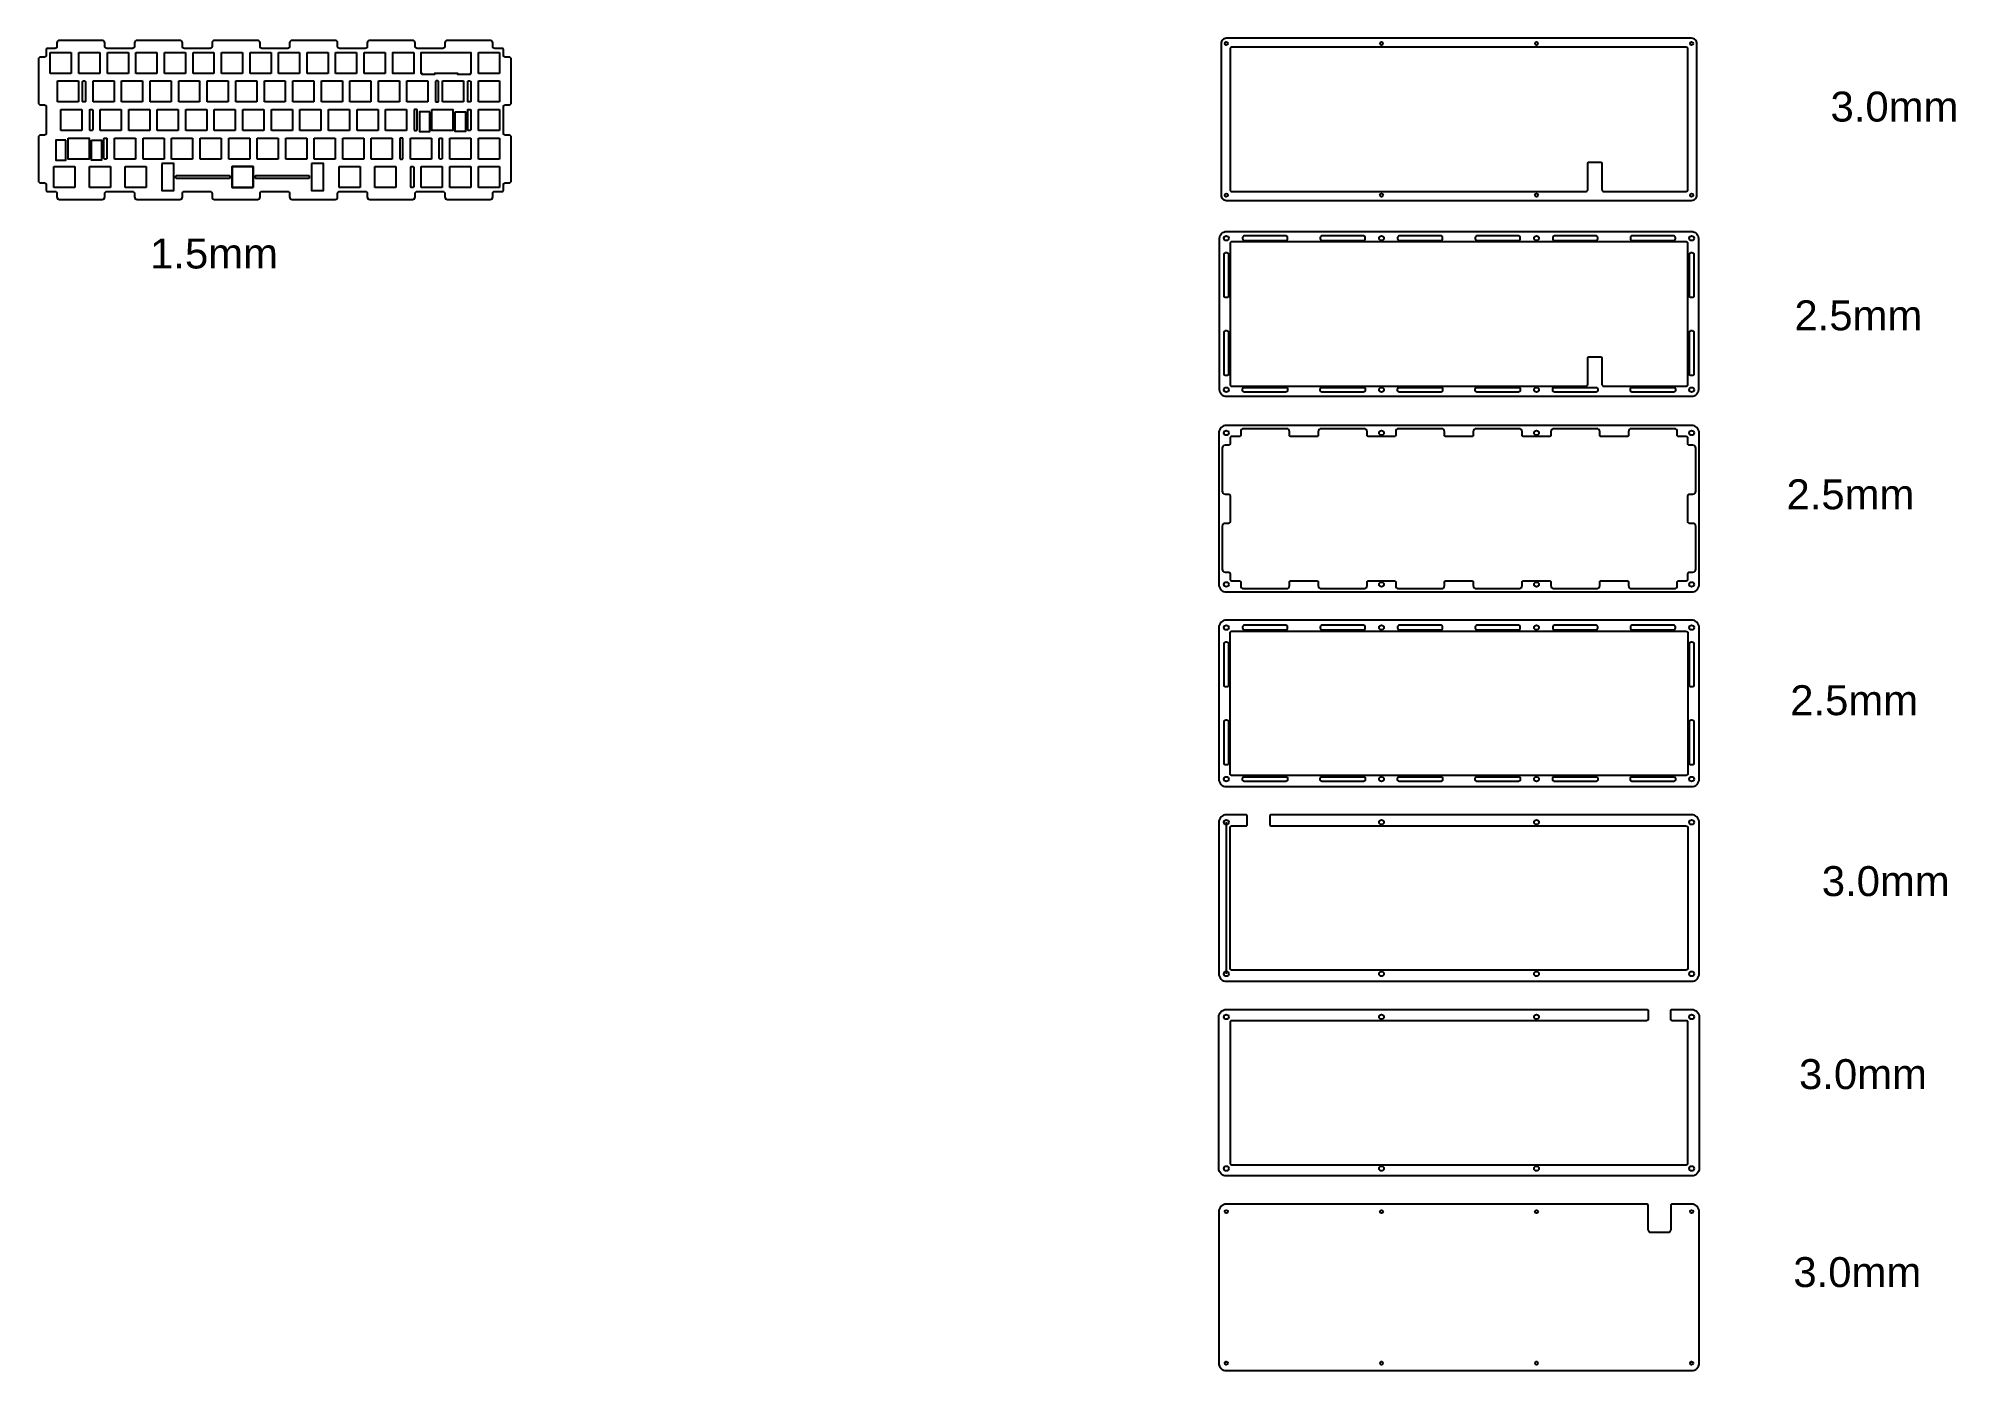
# Model space of a CAD drawing. Header units: inches. Extents: x -409 to 871, y 11 to 901.
import ezdxf

# ---------------------------------------------------------------- set-up
doc = ezdxf.new("R2010")
doc.units = ezdxf.units.IN
doc.header["$MEASUREMENT"] = 0
doc.styles.get("Standard").update_dxf_attribs({"font": 'arial.ttf', "bigfont": 'hztxt.shx'})

msp = doc.modelspace()

# ---------------------------------------------------------------- linework, layer by layer
at = {"color": 0}
for p, q in [((-401, 891.5), (-387, 891.5)), ((-401, 877.5), (-401, 891.5)), ((-387, 891.5), (-387, 877.5)), ((-381.9, 891.5), (-367.9, 891.5)), ((-381.9, 877.5), (-381.9, 891.5)), ((-367.9, 891.5), (-367.9, 877.5)), ((-362.9, 891.5), (-348.9, 891.5)), ((-362.9, 877.5), (-362.9, 891.5)), ((-348.9, 891.5), (-348.9, 877.5)), ((-343.8, 891.5), (-329.8, 891.5)), ((-343.8, 877.5), (-343.8, 891.5)), ((-329.8, 891.5), (-329.8, 877.5)), ((-324.8, 891.5), (-310.8, 891.5)), ((-324.8, 877.5), (-324.8, 891.5)), ((-310.8, 891.5), (-310.8, 877.5)), ((-305.7, 891.5), (-291.8, 891.5)), ((-305.7, 877.5), (-305.7, 891.5)), ((-291.8, 891.5), (-291.8, 877.5)), ((-286.7, 891.5), (-272.7, 891.5)), ((-286.7, 877.5), (-286.7, 891.5)), ((-272.7, 891.5), (-272.7, 877.5)), ((-267.6, 891.5), (-253.6, 891.5)), ((-267.6, 877.5), (-267.6, 891.5)), ((-253.6, 891.5), (-253.6, 877.5)), ((-248.6, 891.5), (-234.6, 891.5)), ((-248.6, 877.5), (-248.6, 891.5)), ((-234.6, 891.5), (-234.6, 877.5)), ((-229.5, 891.5), (-215.5, 891.5)), ((-229.5, 877.5), (-229.5, 891.5)), ((-215.5, 891.5), (-215.5, 877.5)), ((-210.5, 891.5), (-196.5, 891.5)), ((-210.5, 877.5), (-210.5, 891.5)), ((-196.5, 891.5), (-196.5, 877.5)), ((-191.4, 891.5), (-177.4, 891.5)), ((-191.4, 877.5), (-191.4, 891.5)), ((-177.4, 891.5), (-177.4, 877.5)), ((-115.2, 891.5), (-101.2, 891.5)), ((-115.2, 877.5), (-115.2, 891.5)), ((-101.2, 891.5), (-101.2, 877.5)), ((-387, 877.5), (-401, 877.5)), ((-396.2, 872.4), (-382.2, 872.4)), ((-396.2, 858.4), (-396.2, 872.4)), ((-382.2, 872.4), (-382.2, 858.4)), ((-367.9, 877.5), (-381.9, 877.5)), ((-372.4, 872.4), (-358.4, 872.4)), ((-372.4, 858.4), (-372.4, 872.4)), ((-348.9, 877.5), (-362.9, 877.5)), ((-358.4, 872.4), (-358.4, 858.4)), ((-353.4, 872.4), (-339.4, 872.4)), ((-353.4, 858.4), (-353.4, 872.4)), ((-329.8, 877.5), (-343.8, 877.5)), ((-339.4, 872.4), (-339.4, 858.4)), ((-334.3, 872.4), (-320.3, 872.4)), ((-334.3, 858.4), (-334.3, 872.4)), ((-310.8, 877.5), (-324.8, 877.5)), ((-320.3, 872.4), (-320.3, 858.4)), ((-315.3, 872.4), (-301.3, 872.4)), ((-315.3, 858.4), (-315.3, 872.4)), ((-291.8, 877.5), (-305.7, 877.5)), ((-301.3, 872.4), (-301.3, 858.4)), ((-296.2, 872.4), (-282.2, 872.4)), ((-296.2, 858.4), (-296.2, 872.4)), ((-272.7, 877.5), (-286.7, 877.5)), ((-282.2, 872.4), (-282.2, 858.4)), ((-277.2, 872.4), (-263.2, 872.4)), ((-277.2, 858.4), (-277.2, 872.4)), ((-253.6, 877.5), (-267.6, 877.5)), ((-263.2, 872.4), (-263.2, 858.4)), ((-258.1, 872.4), (-244.1, 872.4)), ((-258.1, 858.4), (-258.1, 872.4)), ((-234.6, 877.5), (-248.6, 877.5)), ((-244.1, 872.4), (-244.1, 858.4)), ((-239.1, 872.4), (-225.1, 872.4)), ((-239.1, 858.4), (-239.1, 872.4)), ((-215.5, 877.5), (-229.5, 877.5)), ((-225.1, 872.4), (-225.1, 858.4)), ((-220, 872.4), (-206, 872.4)), ((-220, 858.4), (-220, 872.4)), ((-196.5, 877.5), (-210.5, 877.5)), ((-206, 872.4), (-206, 858.4)), ((-201, 872.4), (-187, 872.4)), ((-201, 858.4), (-201, 872.4)), ((-177.4, 877.5), (-191.4, 877.5)), ((-187, 872.4), (-187, 858.4)), ((-181.9, 872.4), (-167.9, 872.4)), ((-181.9, 858.4), (-181.9, 872.4)), ((-167.9, 872.4), (-167.9, 858.4)), ((-162.9, 872.4), (-148.9, 872.4)), ((-162.9, 858.4), (-162.9, 872.4)), ((-148.9, 872.4), (-148.9, 858.4)), ((-139.1, 872.4), (-125.1, 872.4)), ((-139.1, 858.4), (-139.1, 872.4)), ((-125.1, 872.4), (-125.1, 858.4)), ((-101.2, 877.5), (-115.2, 877.5)), ((-115.2, 872.4), (-101.2, 872.4)), ((-115.2, 858.4), (-115.2, 872.4)), ((-101.2, 872.4), (-101.2, 858.4)), ((-382.2, 858.4), (-396.2, 858.4)), ((-358.4, 858.4), (-372.4, 858.4)), ((-339.4, 858.4), (-353.4, 858.4)), ((-320.3, 858.4), (-334.3, 858.4)), ((-301.3, 858.4), (-315.3, 858.4)), ((-282.2, 858.4), (-296.2, 858.4)), ((-263.2, 858.4), (-277.2, 858.4)), ((-244.1, 858.4), (-258.1, 858.4)), ((-225.1, 858.4), (-239.1, 858.4)), ((-206, 858.4), (-220, 858.4)), ((-187, 858.4), (-201, 858.4)), ((-167.9, 858.4), (-181.9, 858.4)), ((-148.9, 858.4), (-162.9, 858.4)), ((-125.1, 858.4), (-139.1, 858.4)), ((-101.2, 858.4), (-115.2, 858.4)), ((-393.9, 853.4), (-379.9, 853.4)), ((-393.9, 839.4), (-393.9, 853.4)), ((-379.9, 853.4), (-379.9, 839.4)), ((-367.7, 853.4), (-353.7, 853.4)), ((-367.7, 839.4), (-367.7, 853.4)), ((-353.7, 853.4), (-353.7, 839.4)), ((-348.6, 853.4), (-334.6, 853.4)), ((-348.6, 839.4), (-348.6, 853.4)), ((-334.6, 853.4), (-334.6, 839.4)), ((-329.6, 853.4), (-315.6, 853.4)), ((-329.6, 839.4), (-329.6, 853.4)), ((-315.6, 853.4), (-315.6, 839.4)), ((-310.5, 853.4), (-296.5, 853.4)), ((-310.5, 839.4), (-310.5, 853.4)), ((-296.5, 853.4), (-296.5, 839.4)), ((-291.5, 853.4), (-277.5, 853.4)), ((-291.5, 839.4), (-291.5, 853.4)), ((-277.5, 853.4), (-277.5, 839.4)), ((-272.4, 853.4), (-258.4, 853.4)), ((-272.4, 839.4), (-272.4, 853.4)), ((-258.4, 853.4), (-258.4, 839.4)), ((-253.4, 853.4), (-239.4, 853.4)), ((-253.4, 839.4), (-253.4, 853.4)), ((-239.4, 853.4), (-239.4, 839.4)), ((-234.3, 853.4), (-220.3, 853.4)), ((-234.3, 839.4), (-234.3, 853.4)), ((-220.3, 853.4), (-220.3, 839.4)), ((-215.3, 853.4), (-201.3, 853.4)), ((-215.3, 839.4), (-215.3, 853.4)), ((-201.3, 853.4), (-201.3, 839.4)), ((-196.2, 853.4), (-182.2, 853.4)), ((-196.2, 839.4), (-196.2, 853.4)), ((-182.2, 853.4), (-182.2, 839.4)), ((-177.2, 853.4), (-163.2, 853.4)), ((-177.2, 839.4), (-177.2, 853.4)), ((-163.2, 853.4), (-163.2, 839.4)), ((-115.2, 853.4), (-101.2, 853.4)), ((-115.2, 839.4), (-115.2, 853.4)), ((-101.2, 853.4), (-101.2, 839.4)), ((-379.9, 839.4), (-393.9, 839.4)), ((-353.7, 839.4), (-367.7, 839.4)), ((-358.1, 834.3), (-344.1, 834.3)), ((-358.1, 820.3), (-358.1, 834.3)), ((-334.6, 839.4), (-348.6, 839.4)), ((-344.1, 834.3), (-344.1, 820.3)), ((-339.1, 834.3), (-325.1, 834.3)), ((-339.1, 820.3), (-339.1, 834.3)), ((-315.6, 839.4), (-329.6, 839.4)), ((-325.1, 834.3), (-325.1, 820.3)), ((-320, 834.3), (-306, 834.3)), ((-320, 820.3), (-320, 834.3)), ((-296.5, 839.4), (-310.5, 839.4)), ((-306, 834.3), (-306, 820.3)), ((-301, 834.3), (-287, 834.3)), ((-301, 820.3), (-301, 834.3)), ((-277.5, 839.4), (-291.5, 839.4)), ((-287, 834.3), (-287, 820.3)), ((-281.9, 834.3), (-267.9, 834.3)), ((-281.9, 820.3), (-281.9, 834.3)), ((-258.4, 839.4), (-272.4, 839.4)), ((-267.9, 834.3), (-267.9, 820.3)), ((-262.9, 834.3), (-248.9, 834.3)), ((-262.9, 820.3), (-262.9, 834.3)), ((-239.4, 839.4), (-253.4, 839.4)), ((-248.9, 834.3), (-248.9, 820.3)), ((-243.8, 834.3), (-229.8, 834.3)), ((-243.8, 820.3), (-243.8, 834.3)), ((-220.3, 839.4), (-234.3, 839.4)), ((-229.8, 834.3), (-229.8, 820.3)), ((-224.8, 834.3), (-210.8, 834.3)), ((-224.8, 820.3), (-224.8, 834.3)), ((-201.3, 839.4), (-215.3, 839.4)), ((-210.8, 834.3), (-210.8, 820.3)), ((-205.7, 834.3), (-191.7, 834.3)), ((-205.7, 820.3), (-205.7, 834.3)), ((-182.2, 839.4), (-196.2, 839.4)), ((-191.7, 834.3), (-191.7, 820.3)), ((-186.7, 834.3), (-172.7, 834.3)), ((-186.7, 820.3), (-186.7, 834.3)), ((-163.2, 839.4), (-177.2, 839.4)), ((-172.7, 834.3), (-172.7, 820.3)), ((-160.5, 834.3), (-146.5, 834.3)), ((-160.5, 820.3), (-160.5, 834.3)), ((-146.5, 834.3), (-146.5, 820.3)), ((-134.3, 834.3), (-120.3, 834.3)), ((-134.3, 820.3), (-134.3, 834.3)), ((-120.3, 834.3), (-120.3, 820.3)), ((-101.2, 839.4), (-115.2, 839.4)), ((-115.2, 834.3), (-101.2, 834.3)), ((-115.2, 820.3), (-115.2, 834.3)), ((-101.2, 834.3), (-101.2, 820.3)), ((-344.1, 820.3), (-358.1, 820.3)), ((-325.1, 820.3), (-339.1, 820.3)), ((-306, 820.3), (-320, 820.3)), ((-287, 820.3), (-301, 820.3)), ((-267.9, 820.3), (-281.9, 820.3)), ((-248.9, 820.3), (-262.9, 820.3)), ((-229.8, 820.3), (-243.8, 820.3)), ((-210.8, 820.3), (-224.8, 820.3)), ((-191.7, 820.3), (-205.7, 820.3)), ((-172.7, 820.3), (-186.7, 820.3)), ((-146.5, 820.3), (-160.5, 820.3)), ((-120.3, 820.3), (-134.3, 820.3)), ((-101.2, 820.3), (-115.2, 820.3)), ((-398.6, 815.3), (-384.6, 815.3)), ((-398.6, 801.3), (-398.6, 815.3)), ((-384.6, 815.3), (-384.6, 801.3)), ((-374.8, 801.3), (-374.8, 815.3)), ((-374.8, 815.3), (-360.8, 815.3)), ((-360.8, 815.3), (-360.8, 801.3)), ((-351, 815.3), (-337, 815.3)), ((-351, 801.3), (-351, 815.3)), ((-337, 815.3), (-337, 801.3)), ((-279.6, 815.3), (-265.6, 815.3)), ((-279.6, 801.3), (-279.6, 815.3)), ((-265.6, 815.3), (-265.6, 801.3)), ((-208.1, 815.3), (-194.1, 815.3)), ((-208.1, 801.3), (-208.1, 815.3)), ((-194.1, 815.3), (-194.1, 801.3)), ((-184.3, 815.3), (-170.3, 815.3)), ((-184.3, 801.3), (-184.3, 815.3)), ((-170.3, 815.3), (-170.3, 801.3)), ((-153.3, 815.3), (-139.3, 815.3)), ((-153.3, 801.3), (-153.3, 815.3)), ((-139.3, 815.3), (-139.3, 801.3)), ((-134.3, 815.3), (-120.3, 815.3)), ((-134.3, 801.3), (-134.3, 815.3)), ((-120.3, 815.3), (-120.3, 801.3)), ((-115.2, 801.3), (-115.2, 815.3)), ((-115.2, 815.3), (-101.2, 815.3)), ((-101.2, 815.3), (-101.2, 801.3)), ((-384.6, 801.3), (-398.6, 801.3)), ((-360.8, 801.3), (-374.8, 801.3)), ((-337, 801.3), (-351, 801.3)), ((-265.6, 801.3), (-279.6, 801.3)), ((-194.1, 801.3), (-208.1, 801.3)), ((-170.3, 801.3), (-184.3, 801.3)), ((-139.3, 801.3), (-153.3, 801.3)), ((-120.3, 801.3), (-134.3, 801.3)), ((-101.2, 801.3), (-115.2, 801.3))]:
    msp.add_line(p, q, dxfattribs=at)
msp.add_line((384.2, 377.4), (384.2, 276.2))
for points in [[(-239.5, 899.5, 0.414214), (-241.2, 897.8), (-241.2, 895.5, -0.414214), (-242.5, 894.2), (-259.7, 894.2, -0.414214), (-261, 895.5), (-261, 897.8, 0.414214), (-262.7, 899.5), (-291.3, 899.5, 0.414214), (-293, 897.8), (-293, 895.5, -0.414214), (-294.3, 894.2), (-311.5, 894.2, -0.414214), (-312.8, 895.5), (-312.8, 897.8, 0.414214), (-314.5, 899.5), (-343.1, 899.5, 0.414214), (-344.8, 897.8), (-344.8, 895.5, -0.414214), (-346.1, 894.2), (-363.3, 894.2, -0.414214), (-364.6, 895.5), (-364.6, 897.8, 0.414214), (-366.3, 899.5), (-394.9, 899.5, 0.414214), (-396.6, 897.8), (-396.6, 895.5, -0.414214), (-397.9, 894.2), (-403, 894.2, 0.414214), (-403.7, 893.5), (-403.7, 889.7, -0.414214), (-405, 888.4), (-407.3, 888.4, 0.414214), (-409, 886.7), (-409, 858.1, 0.414214), (-407.3, 856.4), (-405, 856.4, -0.414214), (-403.7, 855.1), (-403.7, 837.6, -0.414214), (-405, 836.3), (-407.3, 836.3, 0.414214), (-409, 834.6), (-409, 806, 0.414214), (-407.3, 804.3), (-405, 804.3, -0.414214), (-403.7, 803), (-403.7, 799.3, 0.414214), (-403, 798.6), (-397.9, 798.6, -0.414214), (-396.6, 797.3), (-396.6, 795, 0.414214), (-394.9, 793.3), (-366.3, 793.3, 0.414214), (-364.6, 795), (-364.6, 797.3, -0.414214), (-363.3, 798.6), (-346.1, 798.6, -0.414214), (-344.8, 797.3), (-344.8, 795, 0.414214), (-343.1, 793.3), (-314.5, 793.3, 0.414214), (-312.8, 795), (-312.8, 797.3, -0.414214), (-311.5, 798.6), (-294.3, 798.6, -0.414214), (-293, 797.3), (-293, 795, 0.414214), (-291.3, 793.3), (-262.7, 793.3, 0.414214), (-261, 795), (-261, 797.3, -0.414214), (-259.7, 798.6), (-242.5, 798.6, -0.414214), (-241.2, 797.3), (-241.2, 795, 0.414214), (-239.5, 793.3), (-210.9, 793.3, 0.414214), (-209.2, 795), (-209.2, 797.3, -0.414214), (-207.9, 798.6), (-190.7, 798.6, -0.414214), (-189.4, 797.3), (-189.4, 795, 0.414214), (-187.7, 793.3), (-159.1, 793.3, 0.414214), (-157.4, 795), (-157.4, 797.3, -0.414214), (-156.1, 798.6), (-138.9, 798.6, -0.414214), (-137.6, 797.3), (-137.6, 795, 0.414214), (-135.9, 793.3), (-107.3, 793.3, 0.414214), (-105.6, 795), (-105.6, 797.3, -0.414214), (-104.3, 798.6), (-99.2, 798.6, 0.414214), (-98.5, 799.3), (-98.5, 803, -0.414214), (-97.2, 804.3), (-94.9, 804.3, 0.414214), (-93.2, 806), (-93.2, 834.6, 0.414214), (-94.9, 836.3), (-97.2, 836.3, -0.414214), (-98.5, 837.6), (-98.5, 855.1, -0.414214), (-97.2, 856.4), (-94.9, 856.4, 0.414214), (-93.2, 858.1), (-93.2, 886.7, 0.414214), (-94.9, 888.4), (-97.2, 888.4, -0.414214), (-98.5, 889.7), (-98.5, 893.5, 0.414214), (-99.2, 894.2), (-104.3, 894.2, -0.414214), (-105.6, 895.5), (-105.6, 897.8, 0.414214), (-107.3, 899.5), (-135.9, 899.5, 0.414214), (-137.6, 897.8), (-137.6, 895.5, -0.414214), (-138.9, 894.2), (-156.1, 894.2, -0.414214), (-157.4, 895.5), (-157.4, 897.8, 0.414214), (-159.1, 899.5), (-187.7, 899.5, 0.414214), (-189.4, 897.8), (-189.4, 895.5, -0.414214), (-190.7, 894.2), (-207.9, 894.2, -0.414214), (-209.2, 895.5), (-209.2, 897.8, 0.414214), (-210.9, 899.5)], [(380.7, 897.4), (380.7, 796.2, 0.414214), (384.2, 792.7), (694.9, 792.7, 0.414214), (698.4, 796.2), (698.4, 897.4, 0.414214), (694.9, 900.9), (384.2, 900.9, 0.414214)], [(-378, 872.4, -0.414214), (-377.5, 871.9), (-377.5, 858.9, -0.414214), (-378, 858.4), (-379, 858.4, -0.414214), (-379.5, 858.9), (-379.5, 871.9, -0.414214), (-379, 872.4)], [(-143.3, 872.4, 0.414214), (-143.8, 871.9), (-143.8, 858.9, 0.414214), (-143.3, 858.4), (-142.3, 858.4, 0.414214), (-141.8, 858.9), (-141.8, 871.9, 0.414214), (-142.3, 872.4)], [(-120.8, 872.4, -0.414214), (-120.3, 871.9), (-120.3, 858.9, -0.414214), (-120.8, 858.4), (-121.8, 858.4, -0.414214), (-122.3, 858.9), (-122.3, 871.9, -0.414214), (-121.8, 872.4)], [(-373.2, 853.4, -0.414214), (-372.7, 852.9), (-372.7, 839.9, -0.414214), (-373.2, 839.4), (-374.2, 839.4, -0.414214), (-374.7, 839.9), (-374.7, 852.9, -0.414214), (-374.2, 853.4)], [(-157.6, 853.4, 0.414214), (-158.1, 852.9), (-158.1, 839.9, 0.414214), (-157.6, 839.4), (-156.6, 839.4, 0.414214), (-156.1, 839.9), (-156.1, 852.9, 0.414214), (-156.6, 853.4)], [(-120.8, 853.4, -0.414214), (-120.3, 852.9), (-120.3, 839.9, -0.414214), (-120.8, 839.4), (-121.8, 839.4, -0.414214), (-122.3, 839.9), (-122.3, 852.9, -0.414214), (-121.8, 853.4)], [(-363.7, 834.3, -0.414214), (-363.2, 833.8), (-363.2, 820.8, -0.414214), (-363.7, 820.3), (-364.7, 820.3, -0.414214), (-365.2, 820.8), (-365.2, 833.8, -0.414214), (-364.7, 834.3)], [(-167.1, 834.3, 0.414214), (-167.6, 833.8), (-167.6, 820.8, 0.414214), (-167.1, 820.3), (-166.1, 820.3, 0.414214), (-165.6, 820.8), (-165.6, 833.8, 0.414214), (-166.1, 834.3)], [(-139.8, 834.3, -0.414214), (-139.3, 833.8), (-139.3, 820.8, -0.414214), (-139.8, 820.3), (-140.8, 820.3, -0.414214), (-141.3, 820.8), (-141.3, 833.8, -0.414214), (-140.8, 834.3)], [(-281.1, 807.8, -0.414214), (-281.6, 807.3), (-316.6, 807.3, -0.414214), (-317.1, 807.8), (-317.1, 808.8, -0.414214), (-316.6, 809.3), (-281.6, 809.3, -0.414214), (-281.1, 808.8)], [(-228.1, 807.8, -0.414214), (-228.6, 807.3), (-263.6, 807.3, -0.414214), (-264.1, 807.8), (-264.1, 808.8, -0.414214), (-263.6, 809.3), (-228.6, 809.3, -0.414214), (-228.1, 808.8)], [(-158.9, 815.3, -0.414214), (-158.4, 814.8), (-158.4, 801.8, -0.414214), (-158.9, 801.3), (-159.9, 801.3, -0.414214), (-160.4, 801.8), (-160.4, 814.8, -0.414214), (-159.9, 815.3)], [(384.2, 771.9), (694.9, 771.9, -0.414214), (699.4, 767.4), (699.4, 666.2, -0.414214), (694.9, 661.7), (384.2, 661.7, -0.414214), (379.7, 666.2), (379.7, 767.4, -0.414214)], [(379.2, 637.4), (379.2, 536.2, 0.414214), (384.2, 531.2), (694.9, 531.2, 0.414214), (699.9, 536.2), (699.9, 637.4, 0.414214), (694.9, 642.4), (384.2, 642.4, 0.414214)], [(379.2, 507.4), (379.2, 406.2, 0.414214), (384.2, 401.2), (694.9, 401.2, 0.414214), (699.9, 406.2), (699.9, 507.4, 0.414214), (694.9, 512.4), (384.2, 512.4, 0.414214)], [(691.4, 374.9, -0.414214), (692.4, 373.9), (692.4, 279.7, -0.414214), (691.4, 278.7), (387.7, 278.7, -0.414214), (386.7, 279.7), (386.7, 373.9, -0.414214), (387.7, 374.9), (397.2, 374.9, 0.414214), (398.2, 375.9), (398.2, 381.4, 0.414214), (397.2, 382.4), (384.2, 382.4, 0.414214), (379.2, 377.4), (379.2, 276.2, 0.414214), (384.2, 271.2), (694.9, 271.2, 0.414214), (699.9, 276.2), (699.9, 377.4, 0.414214), (694.9, 382.4), (414.2, 382.4, 0.414214), (413.2, 381.4), (413.2, 375.9, 0.414214), (414.2, 374.9)], [(387.7, 244.9, 0.414214), (386.7, 243.9), (386.7, 149.7, 0.414214), (387.7, 148.7), (691.4, 148.7, 0.414214), (692.4, 149.7), (692.4, 243.9, 0.414214), (691.4, 244.9), (681.9, 244.9, -0.414214), (680.9, 245.9), (680.9, 251.4, -0.414214), (681.9, 252.4), (694.9, 252.4, -0.414214), (699.9, 247.4), (699.9, 146.2, -0.414214), (694.9, 141.2), (384.2, 141.2, -0.414214), (379.2, 146.2), (379.2, 247.4, -0.414214), (384.2, 252.4), (664.9, 252.4, -0.414214), (665.9, 251.4), (665.9, 245.9, -0.414214), (664.9, 244.9)], [(667.9, 103.4, -0.414214), (665.9, 105.4), (665.9, 121.4, 0.414214), (664.9, 122.4), (384.2, 122.4, 0.414214), (379.2, 117.4), (379.2, 16.2, 0.414214), (384.2, 11.2), (694.9, 11.2, 0.414214), (699.9, 16.2), (699.9, 117.4, 0.414214), (694.9, 122.4), (681.9, 122.4, 0.414214), (680.9, 121.4), (680.9, 105.4, -0.414214), (678.9, 103.4)]]:
    msp.add_lwpolyline(points, format="xyb", close=True)
msp.add_lwpolyline([(-158.4, 891.5), (-158.4, 877.5), (-172.4, 877.5), (-172.4, 891.5)], close=True, dxfattribs=at)
for points in [[(-120.3, 877.5), (-120.7, 877.5), (-120.7, 876.7), (-129, 876.7), (-129, 877.5), (-144.6, 877.5), (-144.6, 876.7), (-152.8, 876.7), (-152.8, 877.5), (-153.3, 877.5), (-153.3, 891.5), (-120.3, 891.5), (-120.3, 877.5), (-120.5, 877.5)], [(-147.7, 851.9), (-154.5, 851.9), (-154.5, 838.6), (-147.7, 838.6), (-147.7, 851.9)], [(-146.2, 853.4), (-132.2, 853.4), (-132.2, 839.4), (-146.2, 839.4), (-146.2, 853.4)], [(-130.7, 851.9), (-123.9, 851.9), (-123.9, 838.6), (-130.7, 838.6), (-130.7, 851.9)], [(-390.6, 832.9), (-397.4, 832.9), (-397.4, 819.6), (-390.6, 819.6), (-390.6, 832.9)], [(-389.1, 834.3), (-375.1, 834.3), (-375.1, 820.3), (-389.1, 820.3), (-389.1, 834.3)], [(-373.6, 832.9), (-366.8, 832.9), (-366.8, 819.6), (-373.6, 819.6), (-373.6, 832.9)]]:
    msp.add_lwpolyline(points)
at = {"linetype": 'Continuous'}
for points in [[(624.5, 798.7, 0.414214), (625.5, 799.7), (625.5, 817.2, -0.414214), (626.5, 818.2), (634, 818.2, -0.414214), (635, 817.2), (635, 799.7, 0.414214), (636, 798.7), (691.4, 798.7, 0.414214), (692.4, 799.7), (692.4, 893.9, 0.414214), (691.4, 894.9), (387.7, 894.9, 0.414214), (386.7, 893.9), (386.7, 799.7, 0.414214), (387.7, 798.7)], [(424.1, 765.9, 0.414214), (425.1, 766.9), (425.1, 767.9, 0.414214), (424.1, 768.9), (396.1, 768.9, 0.414214), (395.1, 767.9), (395.1, 766.9, 0.414214), (396.1, 765.9)], [(475.9, 765.9, 0.414214), (476.9, 766.9), (476.9, 767.9, 0.414214), (475.9, 768.9), (447.9, 768.9, 0.414214), (446.9, 767.9), (446.9, 766.9, 0.414214), (447.9, 765.9)], [(527.6, 765.9, 0.414214), (528.6, 766.9), (528.6, 767.9, 0.414214), (527.6, 768.9), (499.6, 768.9, 0.414214), (498.6, 767.9), (498.6, 766.9, 0.414214), (499.6, 765.9)], [(579.4, 765.9, 0.414214), (580.4, 766.9), (580.4, 767.9, 0.414214), (579.4, 768.9), (551.4, 768.9, 0.414214), (550.4, 767.9), (550.4, 766.9, 0.414214), (551.4, 765.9)], [(631.2, 765.9, 0.414214), (632.2, 766.9), (632.2, 767.9, 0.414214), (631.2, 768.9), (603.2, 768.9, 0.414214), (602.2, 767.9), (602.2, 766.9, 0.414214), (603.2, 765.9)], [(683, 765.9, 0.414214), (684, 766.9), (684, 767.9, 0.414214), (683, 768.9), (655, 768.9, 0.414214), (654, 767.9), (654, 766.9, 0.414214), (655, 765.9)], [(382.7, 728.8), (382.7, 756.8, -0.414214), (383.7, 757.8), (384.7, 757.8, -0.414214), (385.7, 756.8), (385.7, 728.8, -0.414214), (384.7, 727.8), (383.7, 727.8, -0.414214)], [(624.5, 668.7, 0.414214), (625.5, 669.7), (625.5, 687.2, -0.414214), (626.5, 688.2), (634, 688.2, -0.414214), (635, 687.2), (635, 669.7, 0.414214), (636, 668.7), (691.4, 668.7, 0.414214), (692.4, 669.7), (692.4, 763.9, 0.414214), (691.4, 764.9), (387.7, 764.9, 0.414214), (386.7, 763.9), (386.7, 669.7, 0.414214), (387.7, 668.7)], [(693.4, 728.8), (693.4, 756.8, -0.414214), (694.4, 757.8), (695.4, 757.8, -0.414214), (696.4, 756.8), (696.4, 728.8, -0.414214), (695.4, 727.8), (694.4, 727.8, -0.414214)], [(382.7, 676.7), (382.7, 704.7, -0.414214), (383.7, 705.7), (384.7, 705.7, -0.414214), (385.7, 704.7), (385.7, 676.7, -0.414214), (384.7, 675.7), (383.7, 675.7, -0.414214)], [(693.4, 676.7), (693.4, 704.7, -0.414214), (694.4, 705.7), (695.4, 705.7, -0.414214), (696.4, 704.7), (696.4, 676.7, -0.414214), (695.4, 675.7), (694.4, 675.7, -0.414214)], [(424.1, 667.7, -0.414214), (425.1, 666.7), (425.1, 665.7, -0.414214), (424.1, 664.7), (396.1, 664.7, -0.414214), (395.1, 665.7), (395.1, 666.7, -0.414214), (396.1, 667.7)], [(475.9, 667.7, -0.414214), (476.9, 666.7), (476.9, 665.7, -0.414214), (475.9, 664.7), (447.9, 664.7, -0.414214), (446.9, 665.7), (446.9, 666.7, -0.414214), (447.9, 667.7)], [(527.6, 667.7, -0.414214), (528.6, 666.7), (528.6, 665.7, -0.414214), (527.6, 664.7), (499.6, 664.7, -0.414214), (498.6, 665.7), (498.6, 666.7, -0.414214), (499.6, 667.7)], [(579.4, 667.7, -0.414214), (580.4, 666.7), (580.4, 665.7, -0.414214), (579.4, 664.7), (551.4, 664.7, -0.414214), (550.4, 665.7), (550.4, 666.7, -0.414214), (551.4, 667.7)], [(631.2, 667.7, -0.414214), (632.2, 666.7), (632.2, 665.7, -0.414214), (631.2, 664.7), (603.2, 664.7, -0.414214), (602.2, 665.7), (602.2, 666.7, -0.414214), (603.2, 667.7)], [(683, 667.7, -0.414214), (684, 666.7), (684, 665.7, -0.414214), (683, 664.7), (655, 664.7, -0.414214), (654, 665.7), (654, 666.7, -0.414214), (655, 667.7)], [(529.9, 537.7, -0.414214), (530.9, 538.7), (548.1, 538.7, -0.414214), (549.1, 537.7), (549.1, 535.4, 0.414214), (551.1, 533.4), (579.7, 533.4, 0.414214), (581.7, 535.4), (581.7, 537.7, -0.414214), (582.7, 538.7), (599.9, 538.7, -0.414214), (600.9, 537.7), (600.9, 535.4, 0.414214), (602.9, 533.4), (631.5, 533.4, 0.414214), (633.5, 535.4), (633.5, 537.7, -0.414214), (634.5, 538.7), (651.7, 538.7, -0.414214), (652.7, 537.7), (652.7, 535.4, 0.414214), (654.7, 533.4), (683.3, 533.4, 0.414214), (685.3, 535.4), (685.3, 537.7, -0.414214), (686.3, 538.7), (691.4, 538.7, 0.414214), (692.4, 539.7), (692.4, 543.4, -0.414214), (693.4, 544.4), (695.7, 544.4, 0.414214), (697.7, 546.4), (697.7, 575, 0.414214), (695.7, 577), (693.4, 577, -0.414214), (692.4, 578), (692.4, 595.5, -0.414214), (693.4, 596.5), (695.7, 596.5, 0.414214), (697.7, 598.5), (697.7, 627.1, 0.414214), (695.7, 629.1), (693.4, 629.1, -0.414214), (692.4, 630.1), (692.4, 633.9, 0.414214), (691.4, 634.9), (686.3, 634.9, -0.414214), (685.3, 635.9), (685.3, 638.2, 0.414214), (683.3, 640.2), (654.7, 640.2, 0.414214), (652.7, 638.2), (652.7, 635.9, -0.414214), (651.7, 634.9), (634.5, 634.9, -0.414214), (633.5, 635.9), (633.5, 638.2, 0.414214), (631.5, 640.2), (602.9, 640.2, 0.414214), (600.9, 638.2), (600.9, 635.9, -0.414214), (599.9, 634.9), (582.7, 634.9, -0.414214), (581.7, 635.9), (581.7, 638.2, 0.414214), (579.7, 640.2), (551.1, 640.2, 0.414214), (549.1, 638.2), (549.1, 635.9, -0.414214), (548.1, 634.9), (530.9, 634.9, -0.414214), (529.9, 635.9), (529.9, 638.2, 0.414214), (527.9, 640.2), (499.3, 640.2, 0.414214), (497.3, 638.2), (497.3, 635.9, -0.414214), (496.3, 634.9), (479.2, 634.9, -0.414214), (478.2, 635.9), (478.2, 638.2, 0.414214), (476.2, 640.2), (447.6, 640.2, 0.414214), (445.6, 638.2), (445.6, 635.9, -0.414214), (444.6, 634.9), (427.4, 634.9, -0.414214), (426.4, 635.9), (426.4, 638.2, 0.414214), (424.4, 640.2), (395.8, 640.2, 0.414214), (393.8, 638.2), (393.8, 635.9, -0.414214), (392.8, 634.9), (387.7, 634.9, 0.414214), (386.7, 633.9), (386.7, 630.1, -0.414214), (385.7, 629.1), (383.4, 629.1, 0.414214), (381.4, 627.1), (381.4, 598.5, 0.414214), (383.4, 596.5), (385.7, 596.5, -0.414214), (386.7, 595.5), (386.7, 578, -0.414214), (385.7, 577), (383.4, 577, 0.414214), (381.4, 575), (381.4, 546.4, 0.414214), (383.4, 544.4), (385.7, 544.4, -0.414214), (386.7, 543.4), (386.7, 539.7, 0.414214), (387.7, 538.7), (392.8, 538.7, -0.414214), (393.8, 537.7), (393.8, 535.4, 0.414214), (395.8, 533.4), (424.4, 533.4, 0.414214), (426.4, 535.4), (426.4, 537.7, -0.414214), (427.4, 538.7), (444.6, 538.7, -0.414214), (445.6, 537.7), (445.6, 535.4, 0.414214), (447.6, 533.4), (476.2, 533.4, 0.414214), (478.2, 535.4), (478.2, 537.7, -0.414214), (479.2, 538.7), (496.3, 538.7, -0.414214), (497.3, 537.7), (497.3, 535.4, 0.414214), (499.3, 533.4), (527.9, 533.4, 0.414214), (529.9, 535.4)], [(387.7, 408.7, -0.414214), (386.7, 409.7), (386.7, 503.9, -0.414214), (387.7, 504.9), (691.4, 504.9, -0.414214), (692.4, 503.9), (692.4, 409.7, -0.414214), (691.4, 408.7)], [(424.1, 505.9, 0.414214), (425.1, 506.9), (425.1, 507.9, 0.414214), (424.1, 508.9), (396.1, 508.9, 0.414214), (395.1, 507.9), (395.1, 506.9, 0.414214), (396.1, 505.9)], [(475.9, 505.9, 0.414214), (476.9, 506.9), (476.9, 507.9, 0.414214), (475.9, 508.9), (447.9, 508.9, 0.414214), (446.9, 507.9), (446.9, 506.9, 0.414214), (447.9, 505.9)], [(527.6, 505.9, 0.414214), (528.6, 506.9), (528.6, 507.9, 0.414214), (527.6, 508.9), (499.6, 508.9, 0.414214), (498.6, 507.9), (498.6, 506.9, 0.414214), (499.6, 505.9)], [(579.4, 505.9, 0.414214), (580.4, 506.9), (580.4, 507.9, 0.414214), (579.4, 508.9), (551.4, 508.9, 0.414214), (550.4, 507.9), (550.4, 506.9, 0.414214), (551.4, 505.9)], [(631.2, 505.9, 0.414214), (632.2, 506.9), (632.2, 507.9, 0.414214), (631.2, 508.9), (603.2, 508.9, 0.414214), (602.2, 507.9), (602.2, 506.9, 0.414214), (603.2, 505.9)], [(683, 505.9, 0.414214), (684, 506.9), (684, 507.9, 0.414214), (683, 508.9), (655, 508.9, 0.414214), (654, 507.9), (654, 506.9, 0.414214), (655, 505.9)], [(382.7, 468.8), (382.7, 496.8, -0.414214), (383.7, 497.8), (384.7, 497.8, -0.414214), (385.7, 496.8), (385.7, 468.8, -0.414214), (384.7, 467.8), (383.7, 467.8, -0.414214)], [(693.4, 468.8), (693.4, 496.8, -0.414214), (694.4, 497.8), (695.4, 497.8, -0.414214), (696.4, 496.8), (696.4, 468.8, -0.414214), (695.4, 467.8), (694.4, 467.8, -0.414214)], [(382.7, 416.7), (382.7, 444.7, -0.414214), (383.7, 445.7), (384.7, 445.7, -0.414214), (385.7, 444.7), (385.7, 416.7, -0.414214), (384.7, 415.7), (383.7, 415.7, -0.414214)], [(693.4, 416.7), (693.4, 444.7, -0.414214), (694.4, 445.7), (695.4, 445.7, -0.414214), (696.4, 444.7), (696.4, 416.7, -0.414214), (695.4, 415.7), (694.4, 415.7, -0.414214)], [(424.1, 407.7, -0.414214), (425.1, 406.7), (425.1, 405.7, -0.414214), (424.1, 404.7), (396.1, 404.7, -0.414214), (395.1, 405.7), (395.1, 406.7, -0.414214), (396.1, 407.7)], [(475.9, 407.7, -0.414214), (476.9, 406.7), (476.9, 405.7, -0.414214), (475.9, 404.7), (447.9, 404.7, -0.414214), (446.9, 405.7), (446.9, 406.7, -0.414214), (447.9, 407.7)], [(527.6, 407.7, -0.414214), (528.6, 406.7), (528.6, 405.7, -0.414214), (527.6, 404.7), (499.6, 404.7, -0.414214), (498.6, 405.7), (498.6, 406.7, -0.414214), (499.6, 407.7)], [(579.4, 407.7, -0.414214), (580.4, 406.7), (580.4, 405.7, -0.414214), (579.4, 404.7), (551.4, 404.7, -0.414214), (550.4, 405.7), (550.4, 406.7, -0.414214), (551.4, 407.7)], [(631.2, 407.7, -0.414214), (632.2, 406.7), (632.2, 405.7, -0.414214), (631.2, 404.7), (603.2, 404.7, -0.414214), (602.2, 405.7), (602.2, 406.7, -0.414214), (603.2, 407.7)], [(683, 407.7, -0.414214), (684, 406.7), (684, 405.7, -0.414214), (683, 404.7), (655, 404.7, -0.414214), (654, 405.7), (654, 406.7, -0.414214), (655, 407.7)]]:
    msp.add_lwpolyline(points, format="xyb", close=True, dxfattribs=at)
for points in [[(-326.6, 817.3), (-326.6, 799.3), (-318.6, 799.3), (-318.6, 817.3)], [(-265.6, 801.3), (-265.6, 815.3), (-279.6, 815.3), (-279.6, 801.3)], [(-226.6, 817.3), (-226.6, 799.3), (-218.6, 799.3), (-218.6, 817.3)]]:
    msp.add_lwpolyline(points, close=True, dxfattribs=at)
for centre, radius in [((384.2, 897.4), 1.05), ((487.8, 897.4), 1.05), ((591.3, 897.4), 1.05), ((694.9, 897.4), 1.05), ((384.2, 796.2), 1.05), ((487.8, 796.2), 1.05), ((591.3, 796.2), 1.05), ((694.9, 796.2), 1.05), ((384.2, 767.4), 1.6), ((487.8, 767.4), 1.6), ((591.3, 767.4), 1.6), ((694.9, 767.4), 1.6), ((384.2, 666.2), 1.6), ((487.8, 666.2), 1.6), ((591.3, 666.2), 1.6), ((694.9, 666.2), 1.6), ((384.2, 637.4), 1.6), ((487.8, 637.4), 1.6), ((591.3, 637.4), 1.6), ((694.9, 637.4), 1.6), ((384.2, 536.2), 1.6), ((487.8, 536.2), 1.6), ((591.3, 536.2), 1.6), ((694.9, 536.2), 1.6), ((384.2, 507.4), 1.6), ((487.8, 507.4), 1.6), ((591.3, 507.4), 1.6), ((694.9, 507.4), 1.6), ((384.2, 406.2), 1.6), ((487.8, 406.2), 1.6), ((591.3, 406.2), 1.6), ((694.9, 406.2), 1.6), ((384.2, 377.4), 1.6), ((487.8, 377.4), 1.6), ((591.3, 377.4), 1.6), ((694.9, 377.4), 1.6), ((384.2, 276.2), 1.6), ((487.8, 276.2), 1.6), ((591.3, 276.2), 1.6), ((694.9, 276.2), 1.6), ((384.2, 247.4), 1.6), ((487.8, 247.4), 1.6), ((591.3, 247.4), 1.6), ((694.9, 247.4), 1.6), ((384.2, 146.2), 1.6), ((487.8, 146.2), 1.6), ((591.3, 146.2), 1.6), ((694.9, 146.2), 1.6), ((384.2, 117.4), 1.05), ((487.8, 117.4), 1.05), ((591.3, 117.4), 1.05), ((694.9, 117.4), 1.05), ((384.2, 16.2), 1.05), ((487.8, 16.2), 1.05), ((591.3, 16.2), 1.05), ((694.9, 16.2), 1.05)]:
    msp.add_circle(centre, radius, dxfattribs=at)

# ---------------------------------------------------------------- texts
at = {"char_height": 20, "attachment_point": 1}
for s, insert in [('3.0mm', (787.6, 865.3)), ('1.5mm', (-334.4, 767.2)), ('2.5mm', (763.5, 725.9)), ('2.5mm', (758.2, 606.4)), ('2.5mm', (760.7, 468.9)), ('3.0mm', (781.8, 348.1)), ('3.0mm', (766.6, 219.2)), ('3.0mm', (762.8, 87))]:
    msp.add_mtext(s, dxfattribs=dict(at, insert=insert))

doc.saveas('drawing.dxf')
